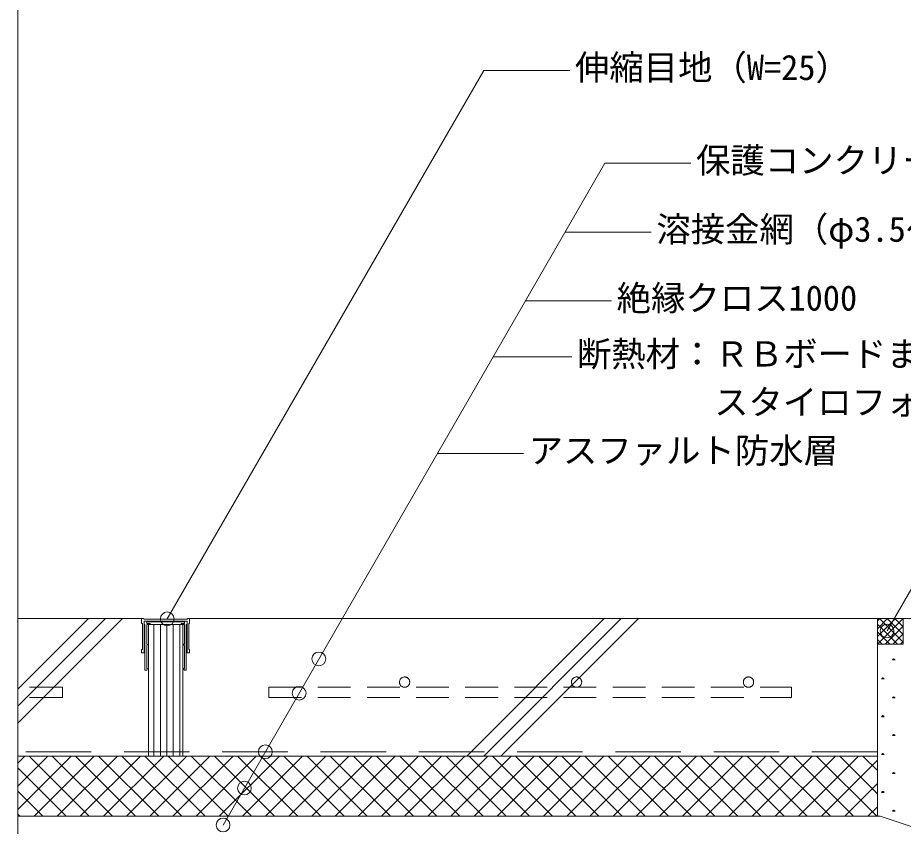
# Model space of a CAD drawing. Units: millimetres, scale not verified. Extents: x -1380 to 1380, y -955 to 955.
# Drawn here: x -900 to -385, y -356 to 114 of the extents above; entities that cross this region are included whole.
import ezdxf
from ezdxf.enums import TextEntityAlignment as Align

# ---------------------------------------------------------------- set-up
doc = ezdxf.new("R2010")
doc.units = ezdxf.units.MM
doc.header["$LTSCALE"] = 3
doc.linetypes.add('USER1', pattern=[19.05, 12.7, -6.35])
doc.linetypes.add('USER3', pattern=[9.525, 6.35, -3.175])
for name, color, linetype, lineweight in [('0-0_0', 7, 'Continuous', 9), ('0-1_HATCH', 9, 'Continuous', 18), ('0-3_KUTAI', 3, 'Continuous', 18), ('0-4_BOUSUI', 1, 'Continuous', 18), ('0-5_MOJI', 7, 'Continuous', 18), ('0-9_dannnetu', 6, 'Continuous', 18), ('0-C_TENSEN', 4, 'USER3', 18), ('0-E_bousui2', 7, 'USER1', 9)]:
    doc.layers.add(name, color=color, linetype=linetype, lineweight=lineweight)
doc.styles.add('ＭＳ ゴシック', font='')
doc.styles.get('ＭＳ ゴシック').set_extended_font_data('MS Gothic')

msp = doc.modelspace()

# ---------------------------------------------------------------- linework, layer by layer
at = {"layer": '0-0_0', "lineweight": 18}
msp.add_lwpolyline([(900.021, -659.984), (-899.979, -659.984), (-899.979, 540.016), (900.021, 540.016)], close=True, dxfattribs=at)
at = {"layer": '0-1_HATCH'}
for p, q in [((-858.831, -234.984), (-899.981, -276.134)), ((-848.932, -234.984), (-899.981, -286.033)), ((-839.032, -234.984), (-899.981, -295.933)), ((-558.831, -234.984), (-638.831, -314.984)), ((-548.932, -234.984), (-628.932, -314.984)), ((-539.032, -234.984), (-619.032, -314.984)), ((-399.979, -236.434), (-398.53, -234.984)), ((-399.979, -240.924), (-394.04, -234.984)), ((-399.979, -245.414), (-389.549, -234.984)), ((-399.979, -249.904), (-385.059, -234.984)), ((-384.979, -248.816), (-398.811, -234.984)), ((-384.979, -244.326), (-394.32, -234.984)), ((-384.979, -239.836), (-389.83, -234.984)), ((-384.979, -235.346), (-385.34, -234.984)), ((-388.301, -249.984), (-399.979, -238.306)), ((-395.569, -249.984), (-384.979, -239.394)), ((-392.791, -249.984), (-399.979, -242.796)), ((-391.079, -249.984), (-384.979, -243.884)), ((-397.281, -249.984), (-399.979, -247.286)), ((-386.589, -249.984), (-384.979, -248.374)), ((-391.279, -259.098), (-389.691, -259.098)), ((-390.884, -259.098), (-391.138, -258.658)), ((-390.684, -259.092), (-390.684, -258.457)), ((-390.485, -259.092), (-390.485, -258.299)), ((-390.287, -259.092), (-390.287, -258.457)), ((-390.089, -259.096), (-389.835, -258.656)), ((-397.629, -270.097), (-396.041, -270.097)), ((-397.234, -270.097), (-397.488, -269.657)), ((-397.034, -270.091), (-397.034, -269.456)), ((-396.835, -270.091), (-396.835, -269.297)), ((-396.637, -270.091), (-396.637, -269.456)), ((-396.439, -270.095), (-396.185, -269.655)), ((-391.279, -281.095), (-389.691, -281.095)), ((-390.884, -281.095), (-391.138, -280.655)), ((-390.684, -281.089), (-390.684, -280.454)), ((-390.485, -281.089), (-390.485, -280.296)), ((-390.287, -281.089), (-390.287, -280.454)), ((-390.089, -281.093), (-389.835, -280.653)), ((-397.629, -292.094), (-396.041, -292.094)), ((-397.234, -292.094), (-397.488, -291.654)), ((-397.034, -292.088), (-397.034, -291.453)), ((-396.835, -292.088), (-396.835, -291.294)), ((-396.637, -292.088), (-396.637, -291.453)), ((-396.439, -292.092), (-396.185, -291.652)), ((-391.279, -303.092), (-389.691, -303.092)), ((-390.884, -303.092), (-391.138, -302.652)), ((-390.684, -303.087), (-390.684, -302.452)), ((-390.485, -303.087), (-390.485, -302.293)), ((-390.287, -303.087), (-390.287, -302.452)), ((-390.089, -303.09), (-389.835, -302.65)), ((-397.629, -314.091), (-396.041, -314.091)), ((-397.234, -314.091), (-397.488, -313.651)), ((-397.034, -314.085), (-397.034, -313.45)), ((-396.835, -314.085), (-396.835, -313.291)), ((-396.637, -314.085), (-396.637, -313.45)), ((-396.439, -314.089), (-396.185, -313.649)), ((-899.979, -319.047), (-895.916, -314.984)), ((-899.979, -332.517), (-882.446, -314.984)), ((-899.979, -345.988), (-868.975, -314.984)), ((-858.352, -349.984), (-893.352, -314.984)), ((-890.505, -349.984), (-855.505, -314.984)), ((-844.881, -349.984), (-879.881, -314.984)), ((-877.035, -349.984), (-842.035, -314.984)), ((-831.411, -349.984), (-866.411, -314.984)), ((-863.564, -349.984), (-828.564, -314.984)), ((-817.941, -349.984), (-852.941, -314.984)), ((-850.094, -349.984), (-815.094, -314.984)), ((-804.47, -349.984), (-839.47, -314.984)), ((-836.624, -349.984), (-801.624, -314.984)), ((-791, -349.984), (-826, -314.984)), ((-823.153, -349.984), (-788.153, -314.984)), ((-777.529, -349.984), (-812.529, -314.984)), ((-809.683, -349.984), (-774.683, -314.984)), ((-764.059, -349.984), (-799.059, -314.984)), ((-796.212, -349.984), (-761.212, -314.984)), ((-750.589, -349.984), (-785.589, -314.984)), ((-782.742, -349.984), (-747.742, -314.984)), ((-737.118, -349.984), (-772.118, -314.984)), ((-769.272, -349.984), (-734.272, -314.984)), ((-723.648, -349.984), (-758.648, -314.984)), ((-755.801, -349.984), (-720.801, -314.984)), ((-710.177, -349.984), (-745.177, -314.984)), ((-742.331, -349.984), (-707.331, -314.984)), ((-696.707, -349.984), (-731.707, -314.984)), ((-728.86, -349.984), (-693.86, -314.984)), ((-683.237, -349.984), (-718.237, -314.984)), ((-715.39, -349.984), (-680.39, -314.984)), ((-669.766, -349.984), (-704.766, -314.984)), ((-701.92, -349.984), (-666.92, -314.984)), ((-656.296, -349.984), (-691.296, -314.984)), ((-688.449, -349.984), (-653.449, -314.984)), ((-642.826, -349.984), (-677.826, -314.984)), ((-674.979, -349.984), (-639.979, -314.984)), ((-629.355, -349.984), (-664.355, -314.984)), ((-661.509, -349.984), (-626.509, -314.984)), ((-615.885, -349.984), (-650.885, -314.984)), ((-648.038, -349.984), (-613.038, -314.984)), ((-602.414, -349.984), (-637.414, -314.984)), ((-634.568, -349.984), (-599.568, -314.984)), ((-588.944, -349.984), (-623.944, -314.984)), ((-621.097, -349.984), (-586.097, -314.984)), ((-575.474, -349.984), (-610.474, -314.984)), ((-607.627, -349.984), (-572.627, -314.984)), ((-562.003, -349.984), (-597.003, -314.984)), ((-594.157, -349.984), (-559.157, -314.984)), ((-548.533, -349.984), (-583.533, -314.984)), ((-580.686, -349.984), (-545.686, -314.984)), ((-535.062, -349.984), (-570.062, -314.984)), ((-567.216, -349.984), (-532.216, -314.984)), ((-521.592, -349.984), (-556.592, -314.984)), ((-553.746, -349.984), (-518.746, -314.984)), ((-508.122, -349.984), (-543.122, -314.984)), ((-540.275, -349.984), (-505.275, -314.984)), ((-494.651, -349.984), (-529.651, -314.984)), ((-526.805, -349.984), (-491.805, -314.984)), ((-481.181, -349.984), (-516.181, -314.984)), ((-513.334, -349.984), (-478.334, -314.984)), ((-467.711, -349.984), (-502.711, -314.984)), ((-499.864, -349.984), (-464.864, -314.984)), ((-454.24, -349.984), (-489.24, -314.984)), ((-486.394, -349.984), (-451.394, -314.984)), ((-440.77, -349.984), (-475.77, -314.984)), ((-472.923, -349.984), (-437.923, -314.984)), ((-427.299, -349.984), (-462.299, -314.984)), ((-459.453, -349.984), (-424.453, -314.984)), ((-413.829, -349.984), (-448.829, -314.984)), ((-445.982, -349.984), (-410.982, -314.984)), ((-400.359, -349.984), (-435.359, -314.984)), ((-432.512, -349.984), (-399.979, -317.451)), ((-399.979, -336.894), (-421.888, -314.984)), ((-399.979, -323.423), (-408.418, -314.984)), ((-871.822, -349.984), (-899.979, -321.827)), ((-390.684, -325.084), (-390.684, -324.449)), ((-390.485, -325.084), (-390.485, -324.29)), ((-390.287, -325.084), (-390.287, -324.449)), ((-391.279, -325.089), (-389.691, -325.089)), ((-390.884, -325.089), (-391.138, -324.649)), ((-390.089, -325.087), (-389.835, -324.647)), ((-419.042, -349.984), (-399.979, -330.922)), ((-885.292, -349.984), (-899.979, -335.298)), ((-397.629, -336.088), (-396.041, -336.088)), ((-397.234, -336.088), (-397.488, -335.648)), ((-397.034, -336.082), (-397.034, -335.447)), ((-396.835, -336.082), (-396.835, -335.288)), ((-396.637, -336.082), (-396.637, -335.447)), ((-396.439, -336.086), (-396.185, -335.646)), ((-405.571, -349.984), (-399.979, -344.392)), ((-898.763, -349.984), (-899.979, -348.768)), ((-391.279, -347.086), (-389.691, -347.086)), ((-390.884, -347.086), (-391.138, -346.646)), ((-390.684, -347.081), (-390.684, -346.446)), ((-390.485, -347.081), (-390.485, -346.287)), ((-390.287, -347.081), (-390.287, -346.446)), ((-390.089, -347.084), (-389.835, -346.644))]:
    msp.add_line(p, q, dxfattribs=at)
at = {"layer": '0-3_KUTAI'}
for p, q in [((-827.979, -234.984), (-899.979, -234.984)), ((-384.979, -234.984), (-331.969, -234.984)), ((-820.765, -314.984), (-820.765, -238.484)), ((-817.015, -314.984), (-817.015, -238.484)), ((-813.265, -314.984), (-813.265, -238.484)), ((-809.515, -314.984), (-809.515, -238.484)), ((-805.765, -314.984), (-805.765, -238.484))]:
    msp.add_line(p, q, dxfattribs=at)
for points in [[(-801.479, -235.484), (-800.979, -234.984), (-799.979, -234.984), (-799.979, -237.984), (-800.479, -237.984), (-800.479, -252.984), (-799.979, -252.984), (-799.979, -254.984), (-801.479, -254.984), (-801.479, -236.484), (-826.479, -236.484), (-826.479, -254.984), (-827.979, -254.984), (-827.979, -252.984), (-827.479, -252.984), (-827.479, -237.984), (-827.979, -237.984), (-827.979, -234.984), (-826.979, -234.984), (-826.479, -235.484), (-813.979, -235.484)], [(-802.979, -236.984), (-802.979, -237.984), (-804.979, -237.984), (-804.979, -238.484), (-802.979, -238.484), (-802.979, -249.984), (-803.479, -249.984), (-802.979, -250.984), (-802.979, -263.984), (-803.479, -263.984), (-802.979, -264.984), (-801.979, -264.984), (-801.979, -238.484), (-801.479, -238.484), (-801.479, -236.484), (-826.479, -236.484), (-826.479, -238.484), (-825.979, -238.484), (-825.979, -264.984), (-824.979, -264.984), (-824.479, -263.984), (-824.979, -263.984), (-824.979, -250.984), (-824.479, -249.984), (-824.979, -249.984), (-824.979, -238.484), (-822.979, -238.484), (-822.979, -237.984), (-824.979, -237.984), (-824.979, -236.984)]]:
    msp.add_lwpolyline(points, close=True, dxfattribs=at)
for points in [[(-399.979, -349.984), (-399.979, -234.984), (-799.979, -234.984)], [(-384.979, -234.984), (-384.979, -249.984), (-399.979, -249.984)], [(-823.979, -314.984), (-823.979, -238.484), (-803.979, -238.484), (-803.979, -314.984)]]:
    msp.add_lwpolyline(points, dxfattribs=at)
at = {"layer": '0-4_BOUSUI'}
for p, q in [((-384.979, -234.984), (-399.979, -234.984)), ((-899.979, -349.984), (-398.356, -349.984))]:
    msp.add_line(p, q, dxfattribs=at)
msp.add_lwpolyline([(-398.356, -349.984), (-277.78, -390.177), (-231.961, -395.675)], dxfattribs=at)
at = {"layer": '0-5_MOJI'}
for p, q in [((-581.577, -10.426), (-531.577, -10.426)), ((-604.671, -50.426), (-554.671, -50.426)), ((-623.435, -82.926), (-577.765, -82.926)), ((-655.859, -139.086), (-605.859, -139.086))]:
    msp.add_line(p, q, dxfattribs=at)
for points in [[(-578.915, 83.602), (-628.915, 83.602), (-812.991, -235.228)], [(-508.483, 29.574), (-558.483, 29.574), (-780.547, -355.052)], [(-305.642, -175.1), (-355.642, -175.1), (-394.388, -242.209)]]:
    msp.add_lwpolyline(points, dxfattribs=at)
for centre in [(-812.991, -235.228), (-394.388, -242.209), (-724.865, -258.494), (-736.32, -278.448), (-755.971, -312.484), (-768.153, -333.584), (-780.547, -355.052)]:
    msp.add_circle(centre, 4, dxfattribs=at)
at = {"layer": '0-9_dannnetu'}
msp.add_line((-899.979, -314.984), (-399.979, -314.984), dxfattribs=at)
at = {"layer": '0-C_TENSEN'}
for p, q in [((-753.979, -280.984), (-753.979, -274.984)), ((-873.979, -280.984), (-899.979, -280.984)), ((-753.979, -280.984), (-449.979, -280.984))]:
    msp.add_line(p, q, dxfattribs=at)
for points in [[(-873.979, -280.984), (-873.979, -274.984), (-899.979, -274.984)], [(-753.979, -274.984), (-449.979, -274.984), (-449.979, -280.984)]]:
    msp.add_lwpolyline(points, dxfattribs=at)
for centre in [(-674.979, -271.984), (-574.979, -271.984), (-474.979, -271.984)]:
    msp.add_circle(centre, 3, dxfattribs=at)
at = {"layer": '0-E_bousui2'}
msp.add_line((-399.979, -312.484), (-899.979, -312.484), dxfattribs=at)

# ---------------------------------------------------------------- texts
at = {"layer": '0-5_MOJI', "style": 'ＭＳ ゴシック'}
for s, p in [('伸縮目地（W=25）', (-575.915, 73.602)), ('保護コンクリート（t≧80）', (-505.483, 19.574)), ('溶接金網（φ3.5～6mm＠100）', (-528.577, -20.426)), ('絶縁クロス1000', (-551.671, -60.426)), ('断熱材：ＲＢボードまたは', (-574.765, -92.926)), ('        スタイロフォームRB-GK-2', (-574.765, -120.926)), ('アスファルト防水層', (-602.859, -149.086))]:
    msp.add_text(s, height=14.66, dxfattribs=at).set_placement(p, align=Align.BOTTOM_LEFT)

doc.saveas('drawing.dxf')
